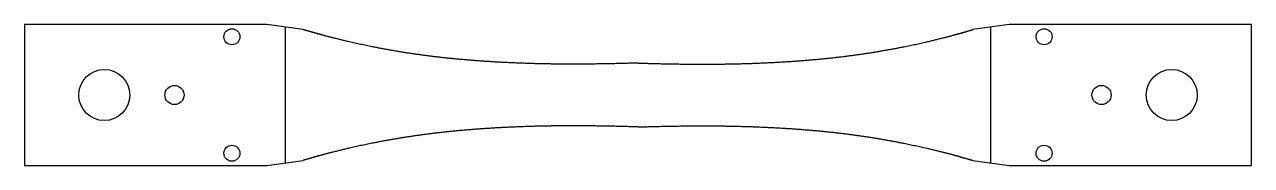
# Model space of a CAD drawing. Header units: millimetres. Extents: x -154 to 38, y 0 to 22.
import ezdxf

# ---------------------------------------------------------------- set-up
doc = ezdxf.new("R2010")
doc.units = ezdxf.units.MM
doc.layers.get('0').update_dxf_attribs({"linetype": 'CONTINUOUS'})

msp = doc.modelspace()

# ---------------------------------------------------------------- linework, layer by layer
for p, q in [((-116.31, 22), (-154.31, 22)), ((-154.31, 22), (-154.31, 0)), ((-110.65, 21.22), (-116.31, 22)), ((-113.48, 21.61), (-113.48, 0.39)), ((0, 22), (-5.65, 21.22)), ((-2.83, 0.39), (-2.83, 21.61)), ((38, 22), (0, 22)), ((38, 0), (38, 22)), ((-116.31, 0), (-110.65, 0.78)), ((-5.65, 0.78), (0, 0)), ((0, 0), (38, 0)), ((-154.31, 0), (-116.31, 0))]:
    msp.add_line(p, q)
for centre, radius in [((-121.81, 20.1), 1.25), ((5.5, 20.1), 1.25), ((-141.81, 11), 4), ((25.5, 11), 4), ((-130.81, 11), 1.5), ((14.5, 11), 1.5), ((-121.81, 1.9), 1.25), ((5.5, 1.9), 1.25)]:
    msp.add_circle(centre, radius)
for points, knots in [([(-108.39, 20.57), (-108.42, 20.58), (-108.87, 20.71), (-109.33, 20.84), (-109.78, 20.97), (-110.23, 21.1), (-110.65, 21.22)], [0.89695457, 0.89695457, 0.89695457, 0.89695457, 0.89695457, 0.89695457, 0.9, 0.94545694, 0.94545694, 0.94545694, 0.94545694, 0.94545694, 0.94545694]), ([(-7.92, 20.57), (-7.89, 20.58), (-7.44, 20.71), (-6.98, 20.84), (-6.53, 20.97), (-6.08, 21.1), (-5.65, 21.22)], [0.89695457, 0.89695457, 0.89695457, 0.89695457, 0.89695457, 0.89695457, 0.9, 0.94545694, 0.94545694, 0.94545694, 0.94545694, 0.94545694, 0.94545694]), ([(-58.15, 16), (-59.44, 15.95), (-61.99, 15.88), (-65.77, 15.81), (-70.72, 15.79), (-76.73, 15.93), (-82.56, 16.24), (-88.19, 16.72), (-93.6, 17.4), (-98.76, 18.28), (-102.72, 19.12), (-105.6, 19.82), (-107.47, 20.32), (-108.39, 20.57)], [0, 0, 0, 0, 0, 0, 0.1, 0.2, 0.3, 0.4, 0.5, 0.6, 0.7, 0.8, 0.8969546, 0.8969546, 0.8969546, 0.8969546, 0.8969546, 0.8969546]), ([(-58.15, 16), (-56.87, 15.95), (-54.32, 15.88), (-50.54, 15.81), (-45.59, 15.79), (-39.58, 15.93), (-33.75, 16.24), (-28.12, 16.72), (-22.71, 17.4), (-17.55, 18.28), (-13.59, 19.12), (-10.71, 19.82), (-8.84, 20.32), (-7.92, 20.57)], [0, 0, 0, 0, 0, 0, 0.1, 0.2, 0.3, 0.4, 0.5, 0.6, 0.7, 0.8, 0.8969546, 0.8969546, 0.8969546, 0.8969546, 0.8969546, 0.8969546]), ([(-58.15, 6), (-59.44, 6.05), (-61.99, 6.12), (-65.77, 6.19), (-70.72, 6.21), (-76.73, 6.07), (-82.56, 5.76), (-88.19, 5.28), (-93.6, 4.6), (-98.76, 3.72), (-102.72, 2.88), (-105.6, 2.18), (-107.47, 1.68), (-108.39, 1.43)], [0, 0, 0, 0, 0, 0, 0.1, 0.2, 0.3, 0.4, 0.5, 0.6, 0.7, 0.8, 0.8969546, 0.8969546, 0.8969546, 0.8969546, 0.8969546, 0.8969546]), ([(-58.15, 6), (-56.87, 6.05), (-54.32, 6.12), (-50.54, 6.19), (-45.59, 6.21), (-39.58, 6.07), (-33.75, 5.76), (-28.12, 5.28), (-22.71, 4.6), (-17.55, 3.72), (-13.59, 2.88), (-10.71, 2.18), (-8.84, 1.68), (-7.92, 1.43)], [0, 0, 0, 0, 0, 0, 0.1, 0.2, 0.3, 0.4, 0.5, 0.6, 0.7, 0.8, 0.8969546, 0.8969546, 0.8969546, 0.8969546, 0.8969546, 0.8969546]), ([(-108.39, 1.43), (-108.42, 1.42), (-108.87, 1.29), (-109.33, 1.16), (-109.78, 1.03), (-110.23, 0.9), (-110.65, 0.78)], [0.89695457, 0.89695457, 0.89695457, 0.89695457, 0.89695457, 0.89695457, 0.9, 0.94545694, 0.94545694, 0.94545694, 0.94545694, 0.94545694, 0.94545694]), ([(-7.92, 1.43), (-7.89, 1.42), (-7.44, 1.29), (-6.98, 1.16), (-6.53, 1.03), (-6.08, 0.9), (-5.65, 0.78)], [0.89695457, 0.89695457, 0.89695457, 0.89695457, 0.89695457, 0.89695457, 0.9, 0.94545694, 0.94545694, 0.94545694, 0.94545694, 0.94545694, 0.94545694])]:
    msp.add_open_spline(points, degree=5, knots=knots)

doc.saveas('drawing.dxf')
